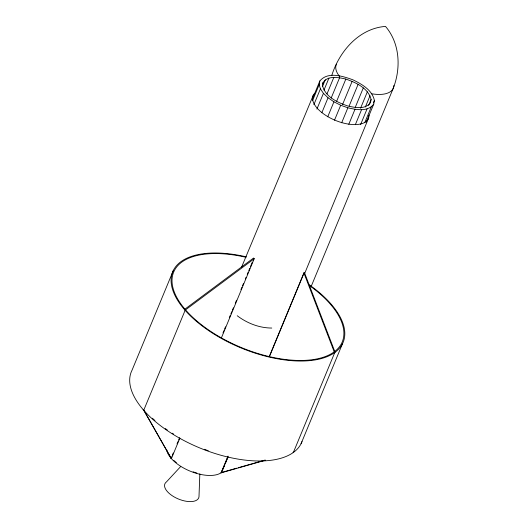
<?xml version="1.0" encoding="UTF-8"?>
<svg xmlns="http://www.w3.org/2000/svg" width="528" height="528" viewBox="0 0 528 528"><rect width="100%" height="100%" fill="white"/><g stroke="black" fill="none" stroke-linecap="round" stroke-linejoin="round"><path stroke-width="0.79" d="M199.841 473.807L199.023 495.752A18.315 8.798 22.5 0 1 178.068 498.861A18.315 8.798 22.5 0 1 166.478 481.886L180.728 466.488M312.668 100.386L319.189 84.652L319.849 80.962C327.875 71.227 342.857 76.184 352.889 79.807C361.772 84.104 372.174 89.958 374.405 100.399L373.745 104.089L366.293 122.067M323.083 82.355L322.502 85.595C325.354 96.947 337.61 102.511 347.754 105.97C355.067 107.653 365.356 109.765 370.511 102.696L371.092 99.455C368.24 88.103 355.984 82.54 345.84 79.081C338.356 77.266 326.311 75.042 322.463 83.853M304.286 274.408L368.267 118.866M173.422 270.29L132.02 370.24A92.209 44.279 22.5 0 0 198.779 447.533A92.209 44.279 22.5 0 0 302.003 441.58M179.876 438.141L171.376 458.66L143.807 410.071L185.209 310.121L254.179 258.76L253.552 258.04L184.582 309.401L185.209 310.121M312.398 98.947L319.849 80.962M313.896 104.603L320.41 88.869L319.189 84.652M322.483 86.546L325.281 79.801M171.065 458.304L171.692 456.779M172.319 455.261L173.263 452.984M177.045 443.863L177.989 441.58M178.616 440.062L179.566 437.778M223.007 332.891L223.958 330.607M224.585 329.089L225.529 326.806M229.304 317.684L230.254 315.407M230.881 313.889L231.825 311.606M232.452 310.088L233.402 307.804M235.29 303.244L236.551 300.208M240.953 289.562L241.903 287.285M242.53 285.767L243.474 283.483M245.362 278.923L245.995 277.405M247.249 274.362L248.2 272.085M248.827 270.56L249.77 268.283M250.404 266.765L252.292 262.205M253.235 259.921L253.862 258.403M221.437 337.808L254.179 258.76M323.974 90.11L328.937 78.118M316.912 109.078L323.433 93.344L320.41 88.869M331.723 75.616C339.266 51.46 358.882 28.426 385.499 26.4C400.046 43.355 401.122 68.363 393.149 88.539L310.952 286.975M326.99 93.905L333.821 77.418M321.836 112.741L328.04 97.759L323.433 93.344M331.208 97.977L339.583 77.748M327.73 116.8L333.934 101.818L328.04 97.759M336.527 101.561L345.84 79.081M334.495 120.226L340.699 105.244L333.934 101.818M342.54 104.557L352.163 81.338M341.675 122.786L347.879 107.798C356.195 109.712 367.891 112.114 373.745 104.089M349.114 106.075L358.116 84.348M355.232 107.402L363.297 87.919M348.784 124.304L354.988 109.316M360.532 108.286L367.356 91.806M355.337 124.674L361.541 109.692M365.363 106.979L370.016 95.74M360.571 124.628L367.085 108.893M368.61 105.448L371.092 99.455M364.729 122.714L371.25 106.986M373.474 102.65L374.405 100.399M265.366 460.244L221.1 472.85L228.023 456.126M269.267 356.558L303.897 272.95L304.432 272.554L334.976 352.018L293.575 451.968L293.04 452.364M221.364 472.652L227.977 456.687M269.537 356.36L304.168 272.752M221.1 472.85L223.205 468.653M223.839 467.135L224.783 464.851M225.41 463.333L227.931 457.255M301.079 443.692L342.481 343.741M241.553 267.234L313.276 95.271M334.976 352.018L334.442 352.414L303.897 272.95M221.635 472.454L236.656 468.178M238.234 467.729L265.115 460.073M271.768 328.053C259.288 328.013 247.111 323.248 237.23 315.751M340.699 105.244L347.879 107.798M143.807 410.071L143.187 409.352L171.376 458.66M368.94 115.104A29.931 14.375 22.5 0 1 335.999 120.641A29.931 14.375 22.5 0 1 314.589 93.383M221.43 472.547A30.835 14.81 22.5 0 1 189.935 471.062A30.835 14.81 22.5 0 1 166.709 449.823M309.91 285.892A91.238 43.811 22.5 0 1 316.081 359.093A91.238 43.811 22.5 0 1 185.321 309.619M184.833 309.038A91.238 43.811 22.5 0 1 245.81 257.248M208.256 450.714A91.238 43.811 22.5 0 1 204.382 449.282M173.639 434.108A91.238 43.811 22.5 0 1 172.207 433.217M167.303 429.983A91.238 43.811 22.5 0 1 165.264 428.564M154.955 420.519A91.238 43.811 22.5 0 1 152.394 418.249M309.421 284.929A92.209 44.279 22.5 0 1 311.791 360.406A92.209 44.279 22.5 0 1 177.962 300.821A92.209 44.279 22.5 0 1 246.49 256.905M196.825 473.029A30.241 14.52 22.5 0 1 193.103 471.834M176.372 462.673A30.241 14.52 22.5 0 1 173.811 460.423M393.862 85.483A30.855 14.817 22.5 0 1 371.224 93.687M339.656 76.567A30.855 14.817 22.5 0 1 336.448 64.211"/></g></svg>
